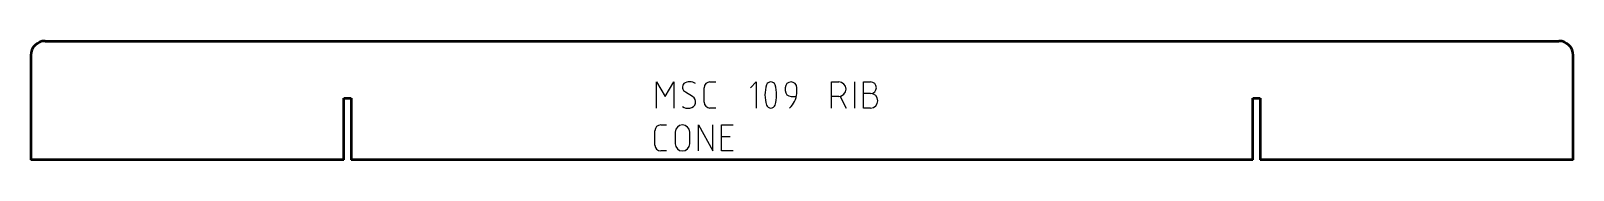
# Model space of a CAD drawing. Header units: millimetres. Extents: x 1 to 651, y 0 to 50.
import ezdxf

# ---------------------------------------------------------------- set-up
doc = ezdxf.new("R2010")
doc.units = ezdxf.units.MM
doc.layers.add('IV_MARK_SURFACE', color=2, linetype='Continuous', lineweight=25)
doc.layers.add('IV_OUTER_PROFILE', color=7, linetype='Continuous', lineweight=50)

msp = doc.modelspace()

# ---------------------------------------------------------------- linework, layer by layer
at = {"layer": 'IV_MARK_SURFACE'}
for p, q in [((264.89, 21.84), (264.89, 32.82)), ((264.89, 32.82), (268.55, 26.72)), ((268.55, 26.72), (272.21, 32.82)), ((272.21, 32.82), (272.21, 21.84)), ((287.46, 32.82), (289.9, 32.82)), ((304.54, 30.38), (306.98, 32.82)), ((306.98, 32.82), (306.98, 21.84)), ((338.7, 26.72), (338.7, 32.82)), ((338.7, 32.82), (341.75, 32.82)), ((348.46, 21.84), (348.46, 32.82)), ((352.12, 27.94), (352.12, 32.82)), ((352.12, 32.82), (355.17, 32.82)), ((280.14, 26.72), (277.09, 28.55)), ((285.02, 24.28), (285.02, 30.38)), ((319.18, 30.38), (319.18, 29.16)), ((321.62, 26.72), (323.45, 26.72)), ((324.06, 27.94), (324.06, 30.38)), ((341.75, 26.72), (338.7, 26.72)), ((338.7, 21.84), (338.7, 26.72)), ((342.36, 26.72), (344.8, 21.84)), ((352.12, 21.84), (352.12, 27.94)), ((355.17, 27.94), (352.12, 27.94)), ((289.9, 21.84), (287.46, 21.84)), ((355.17, 21.84), (352.12, 21.84)), ((266.71, 14.75), (269.15, 14.75)), ((282.57, 3.77), (282.57, 14.75)), ((282.57, 14.75), (288.67, 3.77)), ((288.67, 3.77), (288.67, 14.75)), ((292.33, 9.87), (292.33, 14.75)), ((292.33, 14.75), (297.21, 14.75)), ((264.27, 6.21), (264.27, 12.31)), ((272.81, 11.7), (272.81, 6.82)), ((278.91, 6.82), (278.91, 11.7)), ((292.33, 3.77), (292.33, 9.87)), ((292.33, 9.87), (295.99, 9.87)), ((269.15, 3.77), (266.71, 3.77)), ((297.21, 3.77), (292.33, 3.77))]:
    msp.add_line(p, q, dxfattribs=at)
for centre, radius, start, end in [((278.92, 27.67), 5.15, 61.71531, 118.28469), ((287.46, 30.38), 2.44, 90, 180), ((313.08, 30.84), 1.98, 22.4119, 157.5881), ((321.62, 30.38), 2.44, 0, 180), ((341.75, 29.77), 3.05, 270, 90), ((355.17, 30.38), 2.44, 270, 90), ((278.33, 30.63), 2.43, 139.62628, 239.29837), ((278.81, 24.46), 2.62, 272.36847, 59.55905), ((326.01, 27.33), 15.37, 163.86614, 196.13386), ((300.14, 27.33), 15.37, 343.86614, 16.13386), ((321.62, 29.16), 2.44, 180, 270), ((314.39, 28.96), 9.72, 312.90467, 353.96523), ((355.17, 24.89), 3.05, 270, 90), ((278.14, 25.86), 4.1, 236.41745, 280.96269), ((287.46, 24.28), 2.44, 180, 270), ((313.08, 23.83), 1.99, 203.03732, 336.96268), ((266.71, 12.31), 2.44, 90, 180), ((275.86, 11.7), 3.05, 0, 180), ((275.86, 6.82), 3.05, 180, 0), ((266.71, 6.21), 2.44, 180, 270)]:
    msp.add_arc(centre, radius, start, end, dxfattribs=at)
at = {"layer": 'IV_OUTER_PROFILE'}
for p, q in [((7.24, 50), (645.24, 50)), ((1.24, 44), (1.24, 0)), ((651.24, 0), (651.24, 44)), ((133.14, 0), (133.14, 26)), ((133.14, 26), (136.24, 26)), ((136.24, 26), (136.24, 0)), ((516.24, 0), (516.24, 26)), ((516.24, 26), (519.34, 26)), ((519.34, 26), (519.34, 0)), ((133.14, 0), (1.24, 0)), ((516.24, 0), (136.24, 0)), ((651.24, 0), (519.34, 0))]:
    msp.add_line(p, q, dxfattribs=at)
for centre, start, end in [((7.24, 44), 90, 180), ((645.24, 44), 0, 90)]:
    msp.add_arc(centre, 6, start, end, dxfattribs=at)

doc.saveas('drawing.dxf')
